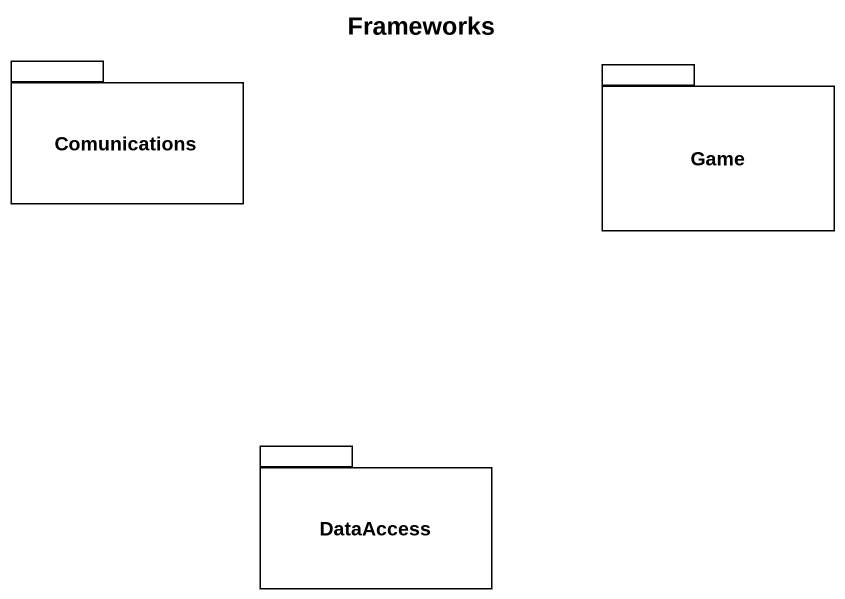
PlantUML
@startuml
title Frameworks
package Comunications {
}
package Game {
}
package DataAccess {
}
@enduml
